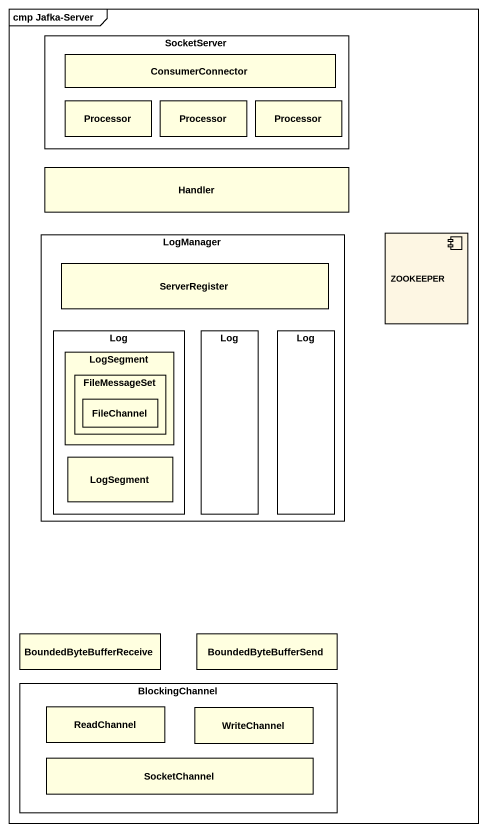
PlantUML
@startuml
mainframe cmp Jafka-Server
rectangle SocketServer {
  rectangle ConsumerConnector #FFFFE0
  rectangle Processor #FFFFE0
  rectangle "Processor" as Processor_2 #FFFFE0
  rectangle "Processor" as Processor_3 #FFFFE0
}
rectangle Handler #FFFFE0
rectangle LogManager {
  rectangle ServerRegister #FFFFE0
  rectangle Log {
    rectangle LogSegment #FFFFE0 {
      rectangle FileMessageSet #FFFFE0 {
        rectangle FileChannel #FFFFE0
      }
    }
    rectangle "LogSegment" as LogSegment_2 #FFFFE0
  }
  rectangle "Log" as Log_2
  rectangle "Log" as Log_3
}
component ZOOKEEPER
rectangle BoundedByteBufferReceive #FFFFE0
rectangle BoundedByteBufferSend #FFFFE0
rectangle BlockingChannel {
  rectangle ReadChannel #FFFFE0
  rectangle WriteChannel #FFFFE0
  rectangle SocketChannel #FFFFE0
}
@enduml
